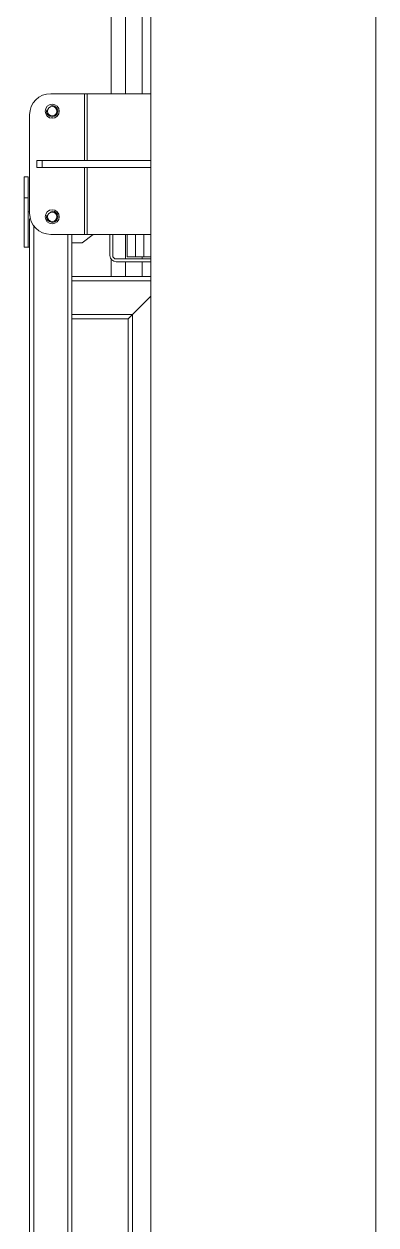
# Model space of a CAD drawing. Header units: millimetres. Extents: x 2179 to 48742, y 3478 to 161002.
# Drawn here: x 22321 to 22571, y 141699 to 142552 of the extents above; entities that cross this region are included whole.
import ezdxf

# ---------------------------------------------------------------- set-up
doc = ezdxf.new("R2010")
doc.units = ezdxf.units.MM
doc.layers.add('0-1', color=7, linetype='Continuous', lineweight=9)
doc.layers.add('2966-1_navrh dispozice stroju-HK_02_dwg-1', color=7, linetype='Continuous', lineweight=9, true_color=0x919191)

# ---------------------------------------------------------------- blocks, each defined once
blk = doc.blocks.new('2966-1_navrh dispozice stroju-HK_02_dwg_SE3147-903344-1NP _ stroje')
at = {"layer": '0-1', "flags": 128}
blk.add_lwpolyline([(-1613.5, -1657.75), (-5453.5, -1657.75), (-5453.5, -1497.75), (-1613.5, -1497.75)], dxfattribs=at)
blk = doc.blocks.new('2966-1_navrh dispozice stroju-HK_02_dwg_SE3017-903377-1NP _ stroje')
at = {"layer": '0-1'}
for p, q in [((-7269.18, -1675.75), (-4458.5, -1675.75)), ((-4358.5, -1675.75), (-4341, -1675.75)), ((-4339, -1675.75), (-4328.5, -1675.75))]:
    blk.add_line(p, q, dxfattribs=at)
blk = doc.blocks.new('2966-1_navrh dispozice stroju-HK_02_dwg_SE3018-903378-1NP _ stroje')
at = {"layer": '0-1'}
for p, q in [((-6178.5, -1663.75), (-4458.5, -1663.75)), ((-4342.5, -1663.75), (-4341, -1663.75)), ((-4339, -1663.75), (-4328.5, -1663.75))]:
    blk.add_line(p, q, dxfattribs=at)
blk = doc.blocks.new('2966-1_navrh dispozice stroju-HK_02_dwg_SE3022-903382-1NP _ stroje')
at = {"layer": '0-1'}
for p, q in [((-7279.18, -1685.75), (-4458.5, -1685.75)), ((-4340.62, -1685.75), (-4328.5, -1685.75))]:
    blk.add_line(p, q, dxfattribs=at)
blk = doc.blocks.new('2966-1_navrh dispozice stroju-HK_02_dwg_SE3016-903383-1NP _ stroje')
for name in ['2966-1_navrh dispozice stroju-HK_02_dwg_SE3018-903378-1NP _ stroje', '2966-1_navrh dispozice stroju-HK_02_dwg_SE3017-903377-1NP _ stroje', '2966-1_navrh dispozice stroju-HK_02_dwg_SE3022-903382-1NP _ stroje']:
    blk.add_blockref(name, (0, 0))
blk = doc.blocks.new('2966-1_navrh dispozice stroju-HK_02_dwg_SE2380-903653-1NP _ stroje')
at = {"layer": '0-1', "flags": 128}
blk.add_lwpolyline([(-4358.5, -1674.56), (-4342.5, -1674.56), (-4342.5, -1668.56), (-4358.5, -1668.56)], dxfattribs=at)
blk = doc.blocks.new('2966-1_navrh dispozice stroju-HK_02_dwg_SE2379-903654-1NP _ stroje')
at = {"layer": '0-1', "flags": 128}
blk.add_lwpolyline([(-4358.5, -1668.56), (-4342.5, -1668.56), (-4342.5, -1662.56), (-4358.5, -1662.56)], dxfattribs=at)
blk = doc.blocks.new('2966-1_navrh dispozice stroju-HK_02_dwg_SE2378-903655-1NP _ stroje')
at = {"layer": '0-1', "flags": 128}
blk.add_lwpolyline([(-4342.5, -1657.75), (-4342.5, -1662.56), (-4358.5, -1662.56)], dxfattribs=at)
blk = doc.blocks.new('2966-1_navrh dispozice stroju-HK_02_dwg_SE2372-903661-1NP _ stroje')
at = {"layer": '0-1'}
for p, q in [((-4341, -1657.75), (-4341, -1682.34)), ((-4339, -1657.75), (-4339, -1682.34)), ((-4343.41, -1684.75), (-4358.5, -1684.75)), ((-4343.41, -1686.75), (-4358.5, -1686.75))]:
    blk.add_line(p, q, dxfattribs=at)
for radius in [2.41, 4.41]:
    blk.add_arc((-4343.41, -1682.34), radius, 270, 360, dxfattribs=at)
blk = doc.blocks.new('2966-1_navrh dispozice stroju-HK_02_dwg_SE2371-903662-1NP _ stroje')
at = {"layer": '0-1'}
blk.add_circle((-4446, -1727.75), 3.32, dxfattribs=at)
blk.add_arc((-4446, -1727.75), 4, 255, 195, dxfattribs=at)
blk = doc.blocks.new('2966-1_navrh dispozice stroju-HK_02_dwg_SE2370-903663-1NP _ stroje')
at = {"layer": '0-1'}
blk.add_circle((-4371, -1727.75), 3.32, dxfattribs=at)
blk.add_arc((-4371, -1727.75), 4, 255, 195, dxfattribs=at)
blk = doc.blocks.new('2966-1_navrh dispozice stroju-HK_02_dwg_SE2369-903664-1NP _ stroje')
at = {"layer": '0-1'}
blk.add_line((-4406, -1734.8), (-4406, -1657.75), dxfattribs=at)
at = {"layer": '0-1', "flags": 128}
blk.add_lwpolyline([(-4411, -1734.8), (-4411, -1738.75), (-4406, -1738.75), (-4406, -1734.8), (-4411, -1734.8), (-4411, -1657.75)], dxfattribs=at)
blk = doc.blocks.new('2966-1_navrh dispozice stroju-HK_02_dwg_SE2367-903665-1NP _ stroje')
at = {"layer": '0-1'}
for p, q in [((-4458.5, -1702.8), (-4411, -1702.8)), ((-4406, -1702.8), (-4358.5, -1702.8))]:
    blk.add_line(p, q, dxfattribs=at)
blk = doc.blocks.new('2966-1_navrh dispozice stroju-HK_02_dwg_SE2368-903666-1NP _ stroje')
at = {"layer": '0-1'}
for p, q in [((-4458.5, -1704.72), (-4411, -1704.72)), ((-4406, -1704.72), (-4358.5, -1704.72))]:
    blk.add_line(p, q, dxfattribs=at)
blk = doc.blocks.new('2966-1_navrh dispozice stroju-HK_02_dwg_SE2366-903667-1NP _ stroje')
at = {"layer": '0-1'}
blk.add_line((-4443.5, -1743.75), (-4373.5, -1743.75), dxfattribs=at)
at = {"layer": '0-1', "flags": 128}
for points in [[(-4458.5, -1657.75), (-4458.5, -1702.8), (-4458.5, -1704.72), (-4458.5, -1728.75)], [(-4358.5, -1657.75), (-4358.5, -1702.8), (-4358.5, -1704.72), (-4358.5, -1728.75)]]:
    blk.add_lwpolyline(points, dxfattribs=at)
at = {"layer": '0-1'}
for centre in [(-4446, -1727.75), (-4371, -1727.75)]:
    blk.add_circle(centre, 5, dxfattribs=at)
for centre, start, end in [((-4443.5, -1728.75), 180, 270), ((-4373.5, -1728.75), 270, 0)]:
    blk.add_arc(centre, 15, start, end, dxfattribs=at)
for name in ['2966-1_navrh dispozice stroju-HK_02_dwg_SE2367-903665-1NP _ stroje', '2966-1_navrh dispozice stroju-HK_02_dwg_SE2368-903666-1NP _ stroje']:
    blk.add_blockref(name, (0, 0))
blk = doc.blocks.new('2966-1_navrh dispozice stroju-HK_02_dwg_SE2364-903669-1NP _ stroje')
at = {"layer": '0-1', "flags": 128}
blk.add_lwpolyline([(-4369.5, -1743.75), (-4349.5, -1743.75), (-4349.5, -1744.75), (-4374.5, -1744.75), (-4374.5, -1743.75)], dxfattribs=at)
blk = doc.blocks.new('2966-1_navrh dispozice stroju-HK_02_dwg_SE2362-903671-1NP _ stroje')
at = {"layer": '0-1'}
for p, q in [((-4328.5, -1713.75), (-4328.5, -1657.75)), ((-4325.5, -1657.75), (-4325.5, -1713.75)), ((-4301.5, -1713.75), (-4301.5, -1670.75))]:
    blk.add_line(p, q, dxfattribs=at)
at = {"layer": '0-1', "flags": 128}
blk.add_lwpolyline([(-4314.5, -1657.75), (-4301.5, -1670.75), (-4298.5, -1673.75), (-4298.5, -1713.75)], dxfattribs=at)
blk = doc.blocks.new('2966-1_navrh dispozice stroju-HK_02_dwg_SE2358-903675-1NP _ stroje')
at = {"layer": '0-1'}
blk.add_line((-4301.5, -1670.75), (-4314.5, -1657.75), dxfattribs=at)
at = {"layer": '0-1', "flags": 128}
blk.add_lwpolyline([(-2071, -1673.75), (-4298.5, -1673.75), (-4301.5, -1670.75), (-2071, -1670.75)], dxfattribs=at)
blk = doc.blocks.new('2966-1_navrh dispozice stroju-HK_02_dwg_SE2357-903676-1NP _ stroje')
at = {"layer": '0-1', "flags": 128}
blk.add_lwpolyline([(-4384.5, -1744.75), (-4399.5, -1744.75), (-4399.5, -1747.75), (-4384.5, -1747.75), (-4384.5, -1744.75), (-4349.5, -1744.75), (-4349.5, -1747.75), (-4384.5, -1747.75)], dxfattribs=at)
blk = doc.blocks.new('2966-1_navrh dispozice stroju-HK_02_dwg_SE2356-903677-1NP _ stroje')
at = {"layer": '0-1'}
for p, q in [((-4358.5, -1713.75), (-2008.5, -1713.75)), ((-2008.5, -1716.75), (-4358.5, -1716.75)), ((-4364.5, -1740.75), (-2002.5, -1740.75)), ((-2017.5, -1743.75), (-4349.5, -1743.75))]:
    blk.add_line(p, q, dxfattribs=at)
blk = doc.blocks.new('2966-1_navrh dispozice stroju-HK_02_dwg_SE2352-903681-1NP _ stroje')
at = {"layer": '0-1', "flags": 128}
blk.add_lwpolyline([(-4358.5, -1698.52), (-4352.5, -1706.43), (-4352.5, -1713.75)], dxfattribs=at)
blk = doc.blocks.new('2966-1_navrh dispozice stroju-HK_02_dwg_SE2347-903686-1NP _ stroje')
at = {"layer": '0-1'}
blk.add_line((-4369.5, -1743.75), (-4369.5, -1743.2), dxfattribs=at)
blk = doc.blocks.new('2966-1_navrh dispozice stroju-HK_02_dwg-876232-1NP _ stroje')
at = {"rotation": 328.989640494807}
for name in ['2966-1_navrh dispozice stroju-HK_02_dwg_SE3016-903383-1NP _ stroje', '2966-1_navrh dispozice stroju-HK_02_dwg_SE3147-903344-1NP _ stroje', '2966-1_navrh dispozice stroju-HK_02_dwg_SE2366-903667-1NP _ stroje', '2966-1_navrh dispozice stroju-HK_02_dwg_SE2369-903664-1NP _ stroje', '2966-1_navrh dispozice stroju-HK_02_dwg_SE2372-903661-1NP _ stroje', '2966-1_navrh dispozice stroju-HK_02_dwg_SE2378-903655-1NP _ stroje', '2966-1_navrh dispozice stroju-HK_02_dwg_SE2379-903654-1NP _ stroje', '2966-1_navrh dispozice stroju-HK_02_dwg_SE2371-903662-1NP _ stroje', '2966-1_navrh dispozice stroju-HK_02_dwg_SE2380-903653-1NP _ stroje', '2966-1_navrh dispozice stroju-HK_02_dwg_SE2362-903671-1NP _ stroje', '2966-1_navrh dispozice stroju-HK_02_dwg_SE2358-903675-1NP _ stroje', '2966-1_navrh dispozice stroju-HK_02_dwg_SE2352-903681-1NP _ stroje', '2966-1_navrh dispozice stroju-HK_02_dwg_SE2370-903663-1NP _ stroje', '2966-1_navrh dispozice stroju-HK_02_dwg_SE2356-903677-1NP _ stroje', '2966-1_navrh dispozice stroju-HK_02_dwg_SE2357-903676-1NP _ stroje', '2966-1_navrh dispozice stroju-HK_02_dwg_SE2364-903669-1NP _ stroje', '2966-1_navrh dispozice stroju-HK_02_dwg_SE2347-903686-1NP _ stroje']:
    blk.add_blockref(name, (-62300.54, 46431.8), dxfattribs=at)

msp = doc.modelspace()

# ---------------------------------------------------------------- block references
at = {"layer": '2966-1_navrh dispozice stroju-HK_02_dwg-1', "rotation": 301.0103595051887}
msp.add_blockref('2966-1_navrh dispozice stroju-HK_02_dwg-876232-1NP _ stroje', (16370.46, 60726.75), dxfattribs=at)

doc.saveas('drawing.dxf')
